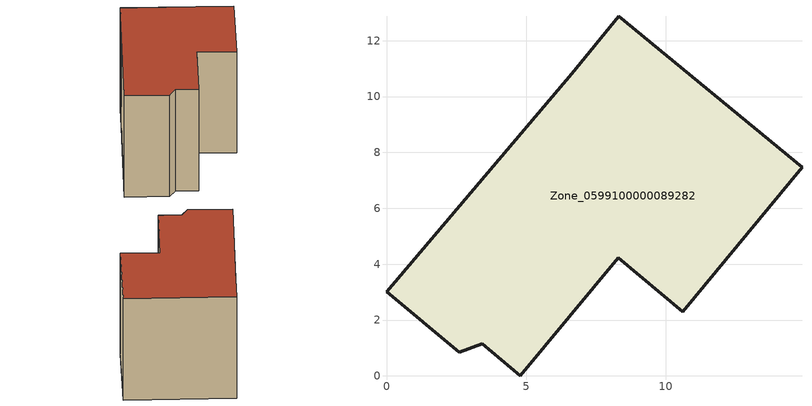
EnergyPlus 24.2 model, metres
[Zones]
Zone_0599100000089282
 floor ground (C_G): 6.63,10.82 8.32,12.88 14.88,7.47 10.61,2.3 8.29,4.22 4.79,0 3.42,1.14 2.61,0.84 0,3.01 z0
 wall outside (C_F): 2.61,0.84 3.42,1.14 4.79,0 8.29,4.22 10.61,2.3 14.88,7.47 8.32,12.88 6.63,10.82 0,3.01 2.61,0.84 z0:8.78
 roof outside (C_R): 8.29,4.22 10.61,2.3 14.88,7.47 8.32,12.88 6.63,10.82 0,3.01 2.61,0.84 3.42,1.14 4.79,0 z8.78
[BUILDING]
Pand.0599100000089282: North Axis=0; Terrain=City; Loads Convergence Tolerance Value=0.04; Temperature Convergence Tolerance Value=0.4; Solar Distribution=FullExterior; Maximum Number of Warmup Days=25; Minimum Number of Warmup Days=1
[Site:Location]
Rotterdam.The.Hague.AP_ZH_NLD Design_Conditions: Latitude=51.96; Longitude=4.45; Time Zone=1; Elevation=-4.5
[SITE:GROUNDTEMPERATURE:BUILDINGSURFACE]
18, 18, 18, 18, 18, 18, 18, 18, 18, 18, 18, 18
[MATERIAL] Thermal Absorptance=0.9; Solar Absorptance=0.7; Visible Absorptance=0.7
Name | Roughness | Thickness | Conductivity | Density | Specific Heat
G.TC.1946 | MediumSmooth | 0.15 | 1 | 540 | 1210
F.TC.1946 | Rough | 0.3 | 0.857143 | 1920 | 840
R.TC.1946 | MediumRough | 0.2 | 0.909091 | 1500 | 1000
[CONSTRUCTION]
C_G: G.TC.1946
C_F: F.TC.1946
C_R: R.TC.1946
[ZONE]
Zone_0599100000089282: Type=1; Multiplier=1; Ceiling Height=Autocalculate; Volume=Autocalculate; Floor Area=autocalculate; Part of Total Floor Area=Yes
[ZONEINFILTRATION:DESIGNFLOWRATE]
Infil_Zone_0599100000089282: Zone or ZoneList or Space or SpaceList=Zone_0599100000089282; Schedule=AlwaysOn; Design Flow Rate Calculation Method=Flow/Area; Flow Rate per Floor Area=0.003; Constant Term Coefficient=1; Temperature Term Coefficient=0; Velocity Term Coefficient=0; Velocity Squared Term Coefficient=0
[HVACTEMPLATE:ZONE:IDEALLOADSAIRSYSTEM]
Zone_0599100000089282: Maximum Heating Supply Air Temperature=50; Minimum Cooling Supply Air Temperature=13; Maximum Heating Supply Air Humidity Ratio=0.0156; Minimum Cooling Supply Air Humidity Ratio=0.0077; Heating Limit=NoLimit; Cooling Limit=NoLimit; Dehumidification Control Type=ConstantSensibleHeatRatio; Cooling Sensible Heat Ratio=0.7; Dehumidification Setpoint=60; Humidification Control Type=None; Humidification Setpoint=30; Outdoor Air Method=None; Outdoor Air Flow Rate per Person=0.00944; Outdoor Air Flow Rate per Zone Floor Area=0; Outdoor Air Flow Rate per Zone=0; Demand Controlled Ventilation Type=None; Outdoor Air Economizer Type=NoEconomizer; Heat Recovery Type=None; Sensible Heat Recovery Effectiveness=0.7; Latent Heat Recovery Effectiveness=0.65
[ZONECONTROL:THERMOSTAT]
ThermostatControl_Zone_0599100000089282: Zone or ZoneList=Zone_0599100000089282; Control Type Schedule=DualSetpointControlType; Control 1=Thermostat_Zone_0599100000089282; Temperature Difference Between Cutout And Setpoint=0
[THERMOSTATSETPOINT:DUALSETPOINT]
Thermostat_Zone_0599100000089282: Heating Setpoint Temperature Schedule=HeatingSetpoint_Zone_0599100000089282; Cooling Setpoint Temperature Schedule=CoolingSetpoint_Zone_0599100000089282
[SCHEDULE:COMPACT]
HeatingSetpoint_Zone_0599100000089282: Through: 12/31, For: AllDays, Until: 24:00, 21
CoolingSetpoint_Zone_0599100000089282: Through: 12/31, For: AllDays, Until: 24:00, 24
DualSetpointControlType: Through: 12/31, For: AllDays, Until: 24:00, 4
AlwaysOn: Through: 12/31, For: AllDays, Until: 24:00, 1
